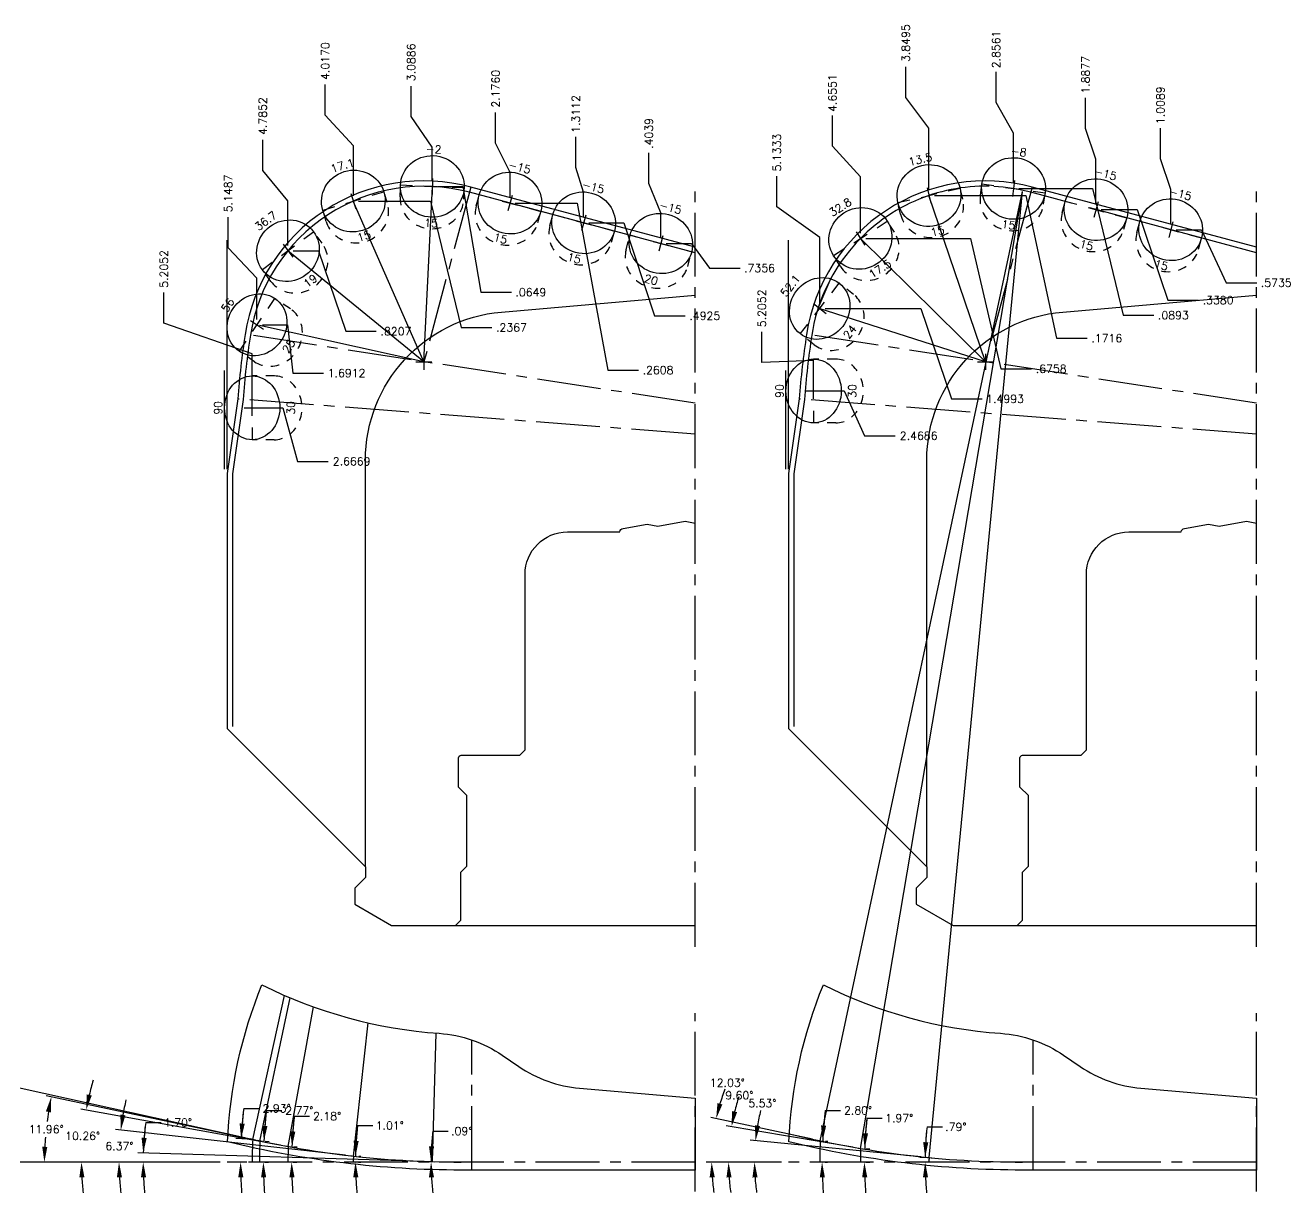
# Model space of a CAD drawing. Extents: x 0 to 80.8, y 22 to 44.
# Drawn here: x 45.19 to 60.06, y 29.25 to 42.97 of the extents above; entities that cross this region are included whole.
import ezdxf
from ezdxf.enums import TextEntityAlignment as Align

# ---------------------------------------------------------------- set-up
doc = ezdxf.new("R2010")
doc.units = 0
doc.header["$MEASUREMENT"] = 0
doc.linetypes.add('CENTER2', pattern=[1.125, 0.75, -0.125, 0.125, -0.125])
doc.linetypes.add('HIDDEN2', pattern=[0.1875, 0.125, -0.0625])
doc.layers.get('0').update_dxf_attribs({"linetype": 'CONTINUOUS'})
for name, color, linetype in [('Blade1', 40, 'CONTINUOUS'), ('CDG-38049R1', 7, 'CONTINUOUS'), ('CLine', 5, 'CENTER2')]:
    doc.layers.add(name, color=color, linetype=linetype)
doc.layers.add('Blade2', color=7, linetype='CONTINUOUS', true_color=0xcccc00)
doc.styles.add('RomanS', font='romans')
doc.dimstyles.new('Copy of Standard', dxfattribs={"dimtxt": 0.094, "dimasz": 0.18, "dimexe": 0.0625, "dimexo": 0.0625, "dimgap": 0.045, "dimtad": 0, "dimtih": 1, "dimtoh": 1, "dimdec": 4, "dimzin": 4, "dimdsep": 46, "dimtxsty": 'RomanS', "dimcen": 0.09, "dimazin": 1, "dimtfac": 1, "dimtdec": 4, "dimtofl": 0, "dimtmove": 0, "dimatfit": 1, "dimfxl": 1, "dimtolj": 1, "dimtzin": 0, "dimarcsym": 0})

# ---------------------------------------------------------------- blocks, each defined once
blk = doc.blocks.new('CMark')
at = {"layer": 'CLine'}
for p, q in [((-0.094, 0), (0.094, 0)), ((0, 0.094), (0, -0.094))]:
    blk.add_line(p, q, dxfattribs=at)
blk = doc.blocks.new('*D129')
at = {"color": 0, "lineweight": -2, "transparency": 16777216}
for p, q in [((52.517, 41.111), (52.517, 41.471)), ((52.657, 40.766), (52.517, 41.111)), ((52.657, 40.469), (52.657, 40.766))]:
    blk.add_line(p, q, dxfattribs=at)
at = {"color": 0, "transparency": 16777216, "insert": (52.517, 41.7), "char_height": 0.094, "attachment_point": 5, "rotation": 90, "style": 'RomanS'}
blk.add_mtext('\\A1;.4039', dxfattribs=at)
blk = doc.blocks.new('*D130')
at = {"color": 0, "lineweight": -2, "transparency": 16777216}
for p, q in [((51.658, 41.298), (51.658, 41.658)), ((51.75, 41.009), (51.658, 41.298)), ((51.75, 40.712), (51.75, 41.009))]:
    blk.add_line(p, q, dxfattribs=at)
at = {"color": 0, "transparency": 16777216, "insert": (51.658, 41.929), "char_height": 0.094, "attachment_point": 5, "rotation": 90, "style": 'RomanS'}
blk.add_mtext('\\A1;1.3112', dxfattribs=at)
blk = doc.blocks.new('*D131')
at = {"color": 0, "lineweight": -2, "transparency": 16777216}
for p, q in [((52.719, 40.406), (53.017, 40.406)), ((53.017, 40.406), (53.227, 40.117)), ((53.227, 40.117), (53.587, 40.117))]:
    blk.add_line(p, q, dxfattribs=at)
at = {"color": 0, "transparency": 16777216, "insert": (53.817, 40.117), "char_height": 0.094, "attachment_point": 5, "style": 'RomanS'}
blk.add_mtext('\\A1;.7356', dxfattribs=at)
blk = doc.blocks.new('*D132')
at = {"color": 0, "lineweight": -2, "transparency": 16777216}
for p, q in [((51.812, 40.649), (52.222, 40.649)), ((52.222, 40.649), (52.582, 39.556)), ((52.582, 39.556), (52.942, 39.556))]:
    blk.add_line(p, q, dxfattribs=at)
at = {"color": 0, "transparency": 16777216, "insert": (53.173, 39.556), "char_height": 0.094, "attachment_point": 5, "style": 'RomanS'}
blk.add_mtext('\\A1;.4925', dxfattribs=at)
blk = doc.blocks.new('*D133')
at = {"color": 0, "lineweight": -2, "transparency": 16777216}
for p, q in [((50.716, 41.587), (50.716, 41.947)), ((50.885, 41.241), (50.716, 41.587)), ((50.885, 40.943), (50.885, 41.241))]:
    blk.add_line(p, q, dxfattribs=at)
at = {"color": 0, "transparency": 16777216, "insert": (50.716, 42.225), "char_height": 0.094, "attachment_point": 5, "rotation": 90, "style": 'RomanS'}
blk.add_mtext('\\A1;2.1760', dxfattribs=at)
blk = doc.blocks.new('*D134')
at = {"color": 0, "lineweight": -2, "transparency": 16777216}
for p, q in [((50.947, 40.881), (51.674, 40.881)), ((51.674, 40.881), (52.034, 38.918)), ((52.034, 38.918), (52.394, 38.918))]:
    blk.add_line(p, q, dxfattribs=at)
at = {"color": 0, "transparency": 16777216, "insert": (52.624, 38.918), "char_height": 0.094, "attachment_point": 5, "style": 'RomanS'}
blk.add_mtext('\\A1;.2608', dxfattribs=at)
blk = doc.blocks.new('1913@15')
for p, q in [((-0.233, 0), (-0.375, 0)), ((0.233, 0), (0.375, 0))]:
    blk.add_line(p, q)
at = {"color": 8, "linetype": 'HIDDEN2', "ltscale": 0.5}
for p, q in [((-0.375, -0.135), (-0.375, 0)), ((0.375, -0.135), (0.375, 0))]:
    blk.add_line(p, q, dxfattribs=at)
blk.add_ellipse((0, 0), major_axis=(-0.375, 0), ratio=0.965926)
blk.add_ellipse((0, -0.135), major_axis=(-0.375, 0), ratio=0.965926, start_param=0, end_param=3.141593, dxfattribs=at)
blk.add_blockref('CMark', (0, 0))
at = {"style": 'RomanS'}
blk.add_text('15', height=0.094, dxfattribs=at).set_placement((0, -0.43), align=Align.MIDDLE_CENTER)
blk.add_attdef('ANG', text='', height=0.094, dxfattribs=at).set_placement((0, 0.362), align=Align.BOTTOM_CENTER)
blk = doc.blocks.new('1913@20')
for p, q in [((-0.233, 0), (-0.375, 0)), ((0.233, 0), (0.375, 0))]:
    blk.add_line(p, q)
at = {"color": 8, "linetype": 'HIDDEN2', "ltscale": 0.5}
for p, q in [((-0.375, -0.178), (-0.375, 0)), ((0.375, -0.178), (0.375, 0))]:
    blk.add_line(p, q, dxfattribs=at)
blk.add_ellipse((0, 0), major_axis=(-0.375, 0), ratio=0.93968)
blk.add_ellipse((0, -0.178), major_axis=(-0.375, 0), ratio=0.93968, start_param=0, end_param=3.141593, dxfattribs=at)
blk.add_blockref('CMark', (0, 0))
at = {"style": 'RomanS'}
blk.add_text('20', height=0.094, dxfattribs=at).set_placement((0, -0.441), align=Align.MIDDLE_CENTER)
blk.add_attdef('ANG', text='', height=0.094, dxfattribs=at).set_placement((0, 0.362), align=Align.BOTTOM_CENTER)
blk = doc.blocks.new('*D145')
at = {"color": 0, "lineweight": -2, "transparency": 16777216}
for p, q in [((49.723, 41.897), (49.723, 42.257)), ((49.972, 41.537), (49.723, 41.897)), ((49.972, 41.139), (49.972, 41.537))]:
    blk.add_line(p, q, dxfattribs=at)
at = {"color": 0, "transparency": 16777216, "insert": (49.723, 42.535), "char_height": 0.094, "attachment_point": 5, "rotation": 90, "style": 'RomanS'}
blk.add_mtext('\\A1;3.0886', dxfattribs=at)
blk = doc.blocks.new('*D146')
at = {"color": 0, "lineweight": -2, "transparency": 16777216}
for p, q in [((50.035, 41.077), (50.332, 41.077)), ((50.332, 41.077), (50.542, 39.833)), ((50.542, 39.833), (50.902, 39.833))]:
    blk.add_line(p, q, dxfattribs=at)
at = {"color": 0, "transparency": 16777216, "insert": (51.13, 39.833), "char_height": 0.094, "attachment_point": 5, "style": 'RomanS'}
blk.add_mtext('\\A1;.0649', dxfattribs=at)
blk = doc.blocks.new('*D147')
at = {"color": 0, "lineweight": -2, "transparency": 16777216}
for p, q in [((46.605, 30.075), (46.785, 30.075)), ((47.478, 29.61), (46.512, 29.61)), ((49.878, 29.618), (46.514, 29.718))]:
    blk.add_line(p, q, dxfattribs=at)
for start, end in [(172.5135, 178.2988), (172.5153, 175.407), (182.8917, 185.7834)]:
    blk.add_arc((50.141, 29.61), 3.567, start, end, dxfattribs=at)
at = {"color": 0, "transparency": 16777216}
for points in [[(46.616, 29.894), (46.556, 29.898), (46.576, 29.716)], [(46.549, 29.43), (46.609, 29.431), (46.575, 29.61)]]:
    blk.add_solid(points, dxfattribs=at)
at = {"color": 0, "transparency": 16777216, "insert": (46.984, 30.075), "char_height": 0.094, "attachment_point": 5, "style": 'RomanS'}
blk.add_mtext('\\A1;1.70°', dxfattribs=at)
blk = doc.blocks.new('*D148')
at = {"color": 0, "lineweight": -2, "transparency": 16777216}
for p, q in [((49.979, 29.975), (50.159, 29.975)), ((49.91, 29.615), (49.895, 29.615)), ((49.91, 29.61), (49.895, 29.61))]:
    blk.add_line(p, q, dxfattribs=at)
for start, end in [(173.2573, 179.9067), (173.2601, 176.5834), (183.3233, 186.6466)]:
    blk.add_arc((53.061, 29.61), 3.104, start, end, dxfattribs=at)
at = {"color": 0, "transparency": 16777216}
for points in [[(49.993, 29.794), (49.933, 29.796), (49.957, 29.615)], [(49.932, 29.429), (49.992, 29.431), (49.957, 29.61)]]:
    blk.add_solid(points, dxfattribs=at)
at = {"color": 0, "transparency": 16777216, "insert": (50.318, 29.975), "char_height": 0.094, "attachment_point": 5, "style": 'RomanS'}
blk.add_mtext('\\A1;.09°', dxfattribs=at)
blk = doc.blocks.new('*D149')
at = {"color": 0, "lineweight": -2, "transparency": 16777216}
for p, q in [((48.951, 29.691), (46.25, 29.993)), ((47.478, 29.61), (46.229, 29.61))]:
    blk.add_line(p, q, dxfattribs=at)
for start, end in [(167.5302, 170.5778), (183.0476, 186.0952)]:
    blk.add_arc((49.676, 29.61), 3.384, start, end, dxfattribs=at)
at = {"color": 0, "transparency": 16777216}
for points in [[(46.367, 30.16), (46.307, 30.168), (46.312, 29.986)], [(46.266, 29.43), (46.326, 29.431), (46.291, 29.61)]]:
    blk.add_solid(points, dxfattribs=at)
at = {"color": 0, "transparency": 16777216, "insert": (46.296, 29.798), "char_height": 0.094, "attachment_point": 5, "style": 'RomanS'}
blk.add_mtext('\\A1;6.37°', dxfattribs=at)
blk = doc.blocks.new('*D150')
at = {"color": 0, "lineweight": -2, "transparency": 16777216}
for p, q in [((49.092, 30.04), (49.272, 30.04)), ((49.106, 29.61), (49.132, 29.61)), ((49.107, 29.68), (49.132, 29.679))]:
    blk.add_line(p, q, dxfattribs=at)
for start, end in [(173.8249, 178.9941), (173.8262, 176.4101), (182.5839, 185.1678)]:
    blk.add_arc((53.061, 29.61), 3.992, start, end, dxfattribs=at)
at = {"color": 0, "transparency": 16777216}
for points in [[(49.107, 29.859), (49.047, 29.861), (49.07, 29.68)], [(49.043, 29.43), (49.103, 29.431), (49.069, 29.61)]]:
    blk.add_solid(points, dxfattribs=at)
at = {"color": 0, "transparency": 16777216, "insert": (49.472, 30.04), "char_height": 0.094, "attachment_point": 5, "style": 'RomanS'}
blk.add_mtext('\\A1;1.01°', dxfattribs=at)
blk = doc.blocks.new('*D151')
at = {"color": 0, "lineweight": -2, "transparency": 16777216}
for p, q in [((48.714, 41.913), (48.714, 42.273)), ((49.044, 41.553), (48.714, 41.913)), ((49.044, 40.968), (49.044, 41.553))]:
    blk.add_line(p, q, dxfattribs=at)
at = {"color": 0, "transparency": 16777216, "insert": (48.714, 42.55), "char_height": 0.094, "attachment_point": 5, "rotation": 90, "style": 'RomanS'}
blk.add_mtext('\\A1;4.0170', dxfattribs=at)
blk = doc.blocks.new('*D152')
at = {"color": 0, "lineweight": -2, "transparency": 16777216}
for p, q in [((49.106, 40.905), (49.951, 40.905)), ((49.951, 40.905), (50.311, 39.419)), ((50.311, 39.419), (50.671, 39.419))]:
    blk.add_line(p, q, dxfattribs=at)
at = {"color": 0, "transparency": 16777216, "insert": (50.902, 39.419), "char_height": 0.094, "attachment_point": 5, "style": 'RomanS'}
blk.add_mtext('\\A1;.2367', dxfattribs=at)
blk = doc.blocks.new('*D155')
at = {"color": 0, "lineweight": -2, "transparency": 16777216}
for p, q in [((47.979, 41.266), (47.979, 41.626)), ((48.276, 40.906), (47.979, 41.266)), ((48.276, 40.384), (48.276, 40.906))]:
    blk.add_line(p, q, dxfattribs=at)
at = {"color": 0, "transparency": 16777216, "insert": (47.979, 41.904), "char_height": 0.094, "attachment_point": 5, "rotation": 90, "style": 'RomanS'}
blk.add_mtext('\\A1;4.7852', dxfattribs=at)
blk = doc.blocks.new('*D156')
at = {"color": 0, "lineweight": -2, "transparency": 16777216}
for p, q in [((48.338, 40.321), (48.636, 40.321)), ((48.636, 40.321), (48.954, 39.374)), ((48.954, 39.374), (49.314, 39.374))]:
    blk.add_line(p, q, dxfattribs=at)
at = {"color": 0, "transparency": 16777216, "insert": (49.545, 39.374), "char_height": 0.094, "attachment_point": 5, "style": 'RomanS'}
blk.add_mtext('\\A1;.8207', dxfattribs=at)
blk = doc.blocks.new('*D157')
at = {"color": 0, "lineweight": -2, "transparency": 16777216}
for p, q in [((48.187, 29.809), (45.844, 30.234)), ((47.478, 29.61), (45.788, 29.61))]:
    blk.add_line(p, q, dxfattribs=at)
for start, end in [(163.737, 166.7383), (183.0013, 186.0026)]:
    blk.add_arc((49.287, 29.61), 3.437, start, end, dxfattribs=at)
at = {"color": 0, "transparency": 16777216}
for points in [[(45.971, 30.393), (45.912, 30.405), (45.905, 30.222)], [(45.825, 29.43), (45.885, 29.431), (45.85, 29.61)]]:
    blk.add_solid(points, dxfattribs=at)
at = {"color": 0, "transparency": 16777216, "insert": (45.864, 29.918), "char_height": 0.094, "attachment_point": 5, "style": 'RomanS'}
blk.add_mtext('\\A1;10.26°', dxfattribs=at)
blk = doc.blocks.new('*D158')
at = {"color": 0, "lineweight": -2, "transparency": 16777216}
for p, q in [((48.35, 30.15), (48.53, 30.15)), ((48.342, 29.79), (48.385, 29.789)), ((48.338, 29.61), (48.382, 29.61))]:
    blk.add_line(p, q, dxfattribs=at)
for start, end in [(173.4642, 177.8154), (173.465, 175.6402), (182.1752, 184.3504)]:
    blk.add_arc((53.061, 29.61), 4.742, start, end, dxfattribs=at)
at = {"color": 0, "transparency": 16777216}
for points in [[(48.363, 29.969), (48.303, 29.972), (48.323, 29.791)], [(48.293, 29.43), (48.353, 29.431), (48.319, 29.61)]]:
    blk.add_solid(points, dxfattribs=at)
at = {"color": 0, "transparency": 16777216, "insert": (48.736, 30.15), "char_height": 0.094, "attachment_point": 5, "style": 'RomanS'}
blk.add_mtext('\\A1;2.18°', dxfattribs=at)
blk = doc.blocks.new('*D159')
at = {"color": 0, "lineweight": -2, "transparency": 16777216}
for p, q in [((47.855, 29.877), (45.434, 30.39)), ((47.478, 29.61), (45.352, 29.61))]:
    blk.add_line(p, q, dxfattribs=at)
for start, end in [(170.823, 172.5841), (175.4484, 177.2132)]:
    blk.add_arc((49.116, 29.61), 3.701, start, end, dxfattribs=at)
at = {"color": 0, "transparency": 16777216}
for points in [[(45.432, 30.206), (45.491, 30.195), (45.495, 30.377)], [(45.449, 29.789), (45.389, 29.791), (45.414, 29.61)]]:
    blk.add_solid(points, dxfattribs=at)
at = {"color": 0, "transparency": 16777216, "insert": (45.435, 29.996), "char_height": 0.094, "attachment_point": 5, "style": 'RomanS'}
blk.add_mtext('\\A1;11.96°', dxfattribs=at)
blk = doc.blocks.new('*D160')
at = {"color": 0, "lineweight": -2, "transparency": 16777216}
for p, q in [((48.023, 30.215), (48.203, 30.215)), ((48.009, 29.855), (48.055, 29.853)), ((48.003, 29.61), (48.049, 29.61))]:
    blk.add_line(p, q, dxfattribs=at)
for start, end in [(173.1605, 177.2266), (173.1611, 175.1939), (182.0327, 184.0655)]:
    blk.add_arc((53.061, 29.61), 5.074, start, end, dxfattribs=at)
at = {"color": 0, "transparency": 16777216}
for points in [[(48.035, 30.033), (47.975, 30.037), (47.993, 29.856)], [(47.96, 29.43), (48.02, 29.431), (47.987, 29.61)]]:
    blk.add_solid(points, dxfattribs=at)
at = {"color": 0, "transparency": 16777216, "insert": (48.409, 30.215), "char_height": 0.094, "attachment_point": 5, "style": 'RomanS'}
blk.add_mtext('\\A1;2.77°', dxfattribs=at)
blk = doc.blocks.new('*D161')
at = {"color": 0, "lineweight": -2, "transparency": 16777216}
for p, q in [((47.573, 40.357), (47.573, 40.717)), ((47.912, 39.997), (47.573, 40.357)), ((47.912, 39.513), (47.912, 39.997))]:
    blk.add_line(p, q, dxfattribs=at)
at = {"color": 0, "transparency": 16777216, "insert": (47.573, 40.995), "char_height": 0.094, "attachment_point": 5, "rotation": 90, "style": 'RomanS'}
blk.add_mtext('\\A1;5.1487', dxfattribs=at)
blk = doc.blocks.new('*D162')
at = {"color": 0, "lineweight": -2, "transparency": 16777216}
for p, q in [((47.975, 39.451), (48.272, 39.451)), ((48.272, 39.451), (48.334, 38.883)), ((48.334, 38.883), (48.694, 38.883))]:
    blk.add_line(p, q, dxfattribs=at)
at = {"color": 0, "transparency": 16777216, "insert": (48.965, 38.883), "char_height": 0.094, "attachment_point": 5, "style": 'RomanS'}
blk.add_mtext('\\A1;1.6912', dxfattribs=at)
blk = doc.blocks.new('1913@30')
at = {"color": 8, "linetype": 'HIDDEN2', "ltscale": 0.5}
for p, q in [((-0.375, -0.26), (-0.375, 0)), ((0.375, -0.26), (0.375, 0))]:
    blk.add_line(p, q, dxfattribs=at)
for p, q in [((-0.233, 0), (-0.375, 0)), ((0.233, 0), (0.375, 0))]:
    blk.add_line(p, q)
blk.add_ellipse((0, 0), major_axis=(-0.375, 0), ratio=0.866025)
blk.add_ellipse((0, -0.26), major_axis=(-0.375, 0), ratio=0.866025, start_param=0, end_param=3.141593, dxfattribs=at)
blk.add_blockref('CMark', (0, 0))
at = {"style": 'RomanS'}
blk.add_text('30', height=0.094, dxfattribs=at).set_placement((0, -0.455), align=Align.MIDDLE_CENTER)
blk.add_attdef('ANG', text='', height=0.094, dxfattribs=at).set_placement((0, 0.325), align=Align.BOTTOM_CENTER)
blk = doc.blocks.new('*D164')
at = {"color": 0, "lineweight": -2, "transparency": 16777216}
for p, q in [((46.819, 39.47), (46.819, 39.83)), ((47.856, 39.11), (46.819, 39.47)), ((47.856, 38.537), (47.856, 39.11))]:
    blk.add_line(p, q, dxfattribs=at)
at = {"color": 0, "transparency": 16777216, "insert": (46.819, 40.107), "char_height": 0.094, "attachment_point": 5, "rotation": 90, "style": 'RomanS'}
blk.add_mtext('\\A1;5.2052', dxfattribs=at)
blk = doc.blocks.new('*D165')
at = {"color": 0, "lineweight": -2, "transparency": 16777216}
for p, q in [((47.918, 38.475), (48.216, 38.475)), ((48.216, 38.475), (48.388, 37.846)), ((48.388, 37.846), (48.748, 37.846))]:
    blk.add_line(p, q, dxfattribs=at)
at = {"color": 0, "transparency": 16777216, "insert": (49.024, 37.846), "char_height": 0.094, "attachment_point": 5, "style": 'RomanS'}
blk.add_mtext('\\A1;2.6669', dxfattribs=at)
blk = doc.blocks.new('*D166')
at = {"color": 0, "lineweight": -2, "transparency": 16777216}
for p, q in [((47.771, 29.896), (44.873, 30.533)), ((47.478, 29.61), (44.772, 29.61))]:
    blk.add_line(p, q, dxfattribs=at)
for start, end in [(170.0386, 172.5493), (175.0522, 177.5659)]:
    blk.add_arc((49.072, 29.61), 4.237, start, end, dxfattribs=at)
at = {"color": 0, "transparency": 16777216}
for points in [[(44.869, 30.349), (44.928, 30.337), (44.934, 30.52)], [(44.869, 29.79), (44.809, 29.791), (44.835, 29.61)]]:
    blk.add_solid(points, dxfattribs=at)
at = {"color": 0, "transparency": 16777216, "insert": (44.86, 30.068), "char_height": 0.094, "attachment_point": 5, "style": 'RomanS'}
blk.add_mtext('\\A1;12.40°', dxfattribs=at)
blk = doc.blocks.new('*D167')
at = {"color": 0, "lineweight": -2, "transparency": 16777216}
for p, q in [((47.756, 30.242), (47.936, 30.242)), ((47.8, 29.879), (47.663, 29.886)), ((47.793, 29.61), (47.656, 29.61))]:
    blk.add_line(p, q, dxfattribs=at)
for start, end in [(173.21, 177.072), (173.2106, 175.1413), (181.9307, 183.8614)]:
    blk.add_arc((53.061, 29.61), 5.342, start, end, dxfattribs=at)
at = {"color": 0, "transparency": 16777216}
for points in [[(47.768, 30.061), (47.708, 30.065), (47.726, 29.883)], [(47.692, 29.43), (47.752, 29.431), (47.719, 29.61)]]:
    blk.add_solid(points, dxfattribs=at)
at = {"color": 0, "transparency": 16777216, "insert": (48.143, 30.242), "char_height": 0.094, "attachment_point": 5, "style": 'RomanS'}
blk.add_mtext('\\A1;2.93°', dxfattribs=at)
blk = doc.blocks.new('1913@24')
for p, q in [((-0.233, 0), (-0.375, 0)), ((0.233, 0), (0.375, 0))]:
    blk.add_line(p, q)
at = {"color": 8, "linetype": 'HIDDEN2', "ltscale": 0.5}
for p, q in [((-0.375, -0.211), (-0.375, 0)), ((0.375, -0.211), (0.375, 0))]:
    blk.add_line(p, q, dxfattribs=at)
blk.add_ellipse((0, 0), major_axis=(-0.375, 0), ratio=0.913547)
blk.add_ellipse((0, -0.211), major_axis=(-0.375, 0), ratio=0.913547, start_param=0, end_param=3.141593, dxfattribs=at)
blk.add_blockref('CMark', (0, 0))
at = {"style": 'RomanS'}
blk.add_text('24', height=0.094, dxfattribs=at).set_placement((0, -0.448), align=Align.MIDDLE_CENTER)
blk.add_attdef('ANG', text='', height=0.094, dxfattribs=at).set_placement((0, 0.362), align=Align.BOTTOM_CENTER)
blk = doc.blocks.new('*D207')
at = {"color": 0, "lineweight": -2, "transparency": 16777216}
for p, q in [((58.526, 41.402), (58.526, 41.762)), ((58.648, 41.042), (58.526, 41.402)), ((58.648, 40.631), (58.648, 41.042))]:
    blk.add_line(p, q, dxfattribs=at)
at = {"color": 0, "transparency": 16777216, "insert": (58.526, 42.031), "char_height": 0.094, "attachment_point": 5, "rotation": 90, "style": 'RomanS'}
blk.add_mtext('\\A1;1.0089', dxfattribs=at)
blk = doc.blocks.new('*D208')
at = {"color": 0, "lineweight": -2, "transparency": 16777216}
for p, q in [((57.647, 41.758), (57.647, 42.118)), ((57.769, 41.398), (57.647, 41.758)), ((57.769, 40.866), (57.769, 41.398))]:
    blk.add_line(p, q, dxfattribs=at)
at = {"color": 0, "transparency": 16777216, "insert": (57.647, 42.389), "char_height": 0.094, "attachment_point": 5, "rotation": 90, "style": 'RomanS'}
blk.add_mtext('\\A1;1.8877', dxfattribs=at)
blk = doc.blocks.new('*D209')
at = {"color": 0, "lineweight": -2, "transparency": 16777216}
for p, q in [((56.595, 42.063), (56.595, 42.423)), ((56.8, 41.703), (56.595, 42.063)), ((56.8, 41.115), (56.8, 41.703))]:
    blk.add_line(p, q, dxfattribs=at)
at = {"color": 0, "transparency": 16777216, "insert": (56.595, 42.687), "char_height": 0.094, "attachment_point": 5, "rotation": 90, "style": 'RomanS'}
blk.add_mtext('\\A1;2.8561', dxfattribs=at)
blk = doc.blocks.new('*D210')
at = {"color": 0, "lineweight": -2, "transparency": 16777216}
for p, q in [((55.534, 42.123), (55.534, 42.483)), ((55.807, 41.763), (55.534, 42.123)), ((55.807, 41.033), (55.807, 41.763))]:
    blk.add_line(p, q, dxfattribs=at)
at = {"color": 0, "transparency": 16777216, "insert": (55.534, 42.761), "char_height": 0.094, "attachment_point": 5, "rotation": 90, "style": 'RomanS'}
blk.add_mtext('\\A1;3.8495', dxfattribs=at)
blk = doc.blocks.new('*D211')
at = {"color": 0, "lineweight": -2, "transparency": 16777216}
for p, q in [((54.673, 41.55), (54.673, 41.91)), ((55.002, 41.19), (54.673, 41.55)), ((55.002, 40.528), (55.002, 41.19))]:
    blk.add_line(p, q, dxfattribs=at)
at = {"color": 0, "transparency": 16777216, "insert": (54.673, 42.174), "char_height": 0.094, "attachment_point": 5, "rotation": 90, "style": 'RomanS'}
blk.add_mtext('\\A1;4.6551', dxfattribs=at)
blk = doc.blocks.new('*D212')
at = {"color": 0, "lineweight": -2, "transparency": 16777216}
for p, q in [((54.02, 40.837), (54.02, 41.197)), ((54.523, 40.477), (54.02, 40.837)), ((54.523, 39.705), (54.523, 40.477))]:
    blk.add_line(p, q, dxfattribs=at)
at = {"color": 0, "transparency": 16777216, "insert": (54.02, 41.475), "char_height": 0.094, "attachment_point": 5, "rotation": 90, "style": 'RomanS'}
blk.add_mtext('\\A1;5.1333', dxfattribs=at)
blk = doc.blocks.new('*D213')
at = {"color": 0, "lineweight": -2, "transparency": 16777216}
for p, q in [((58.71, 40.568), (59.008, 40.568)), ((59.008, 40.568), (59.297, 39.945)), ((59.297, 39.945), (59.657, 39.945))]:
    blk.add_line(p, q, dxfattribs=at)
at = {"color": 0, "transparency": 16777216, "insert": (59.887, 39.945), "char_height": 0.094, "attachment_point": 5, "style": 'RomanS'}
blk.add_mtext('\\A1;.5735', dxfattribs=at)
blk = doc.blocks.new('*D214')
at = {"color": 0, "lineweight": -2, "transparency": 16777216}
for p, q in [((57.831, 40.804), (58.253, 40.804)), ((58.253, 40.804), (58.613, 39.74)), ((58.613, 39.74), (58.973, 39.74))]:
    blk.add_line(p, q, dxfattribs=at)
at = {"color": 0, "transparency": 16777216, "insert": (59.204, 39.74), "char_height": 0.094, "attachment_point": 5, "style": 'RomanS'}
blk.add_mtext('\\A1;.3380', dxfattribs=at)
blk = doc.blocks.new('*D215')
at = {"color": 0, "lineweight": -2, "transparency": 16777216}
for p, q in [((56.863, 41.052), (57.728, 41.052)), ((57.728, 41.052), (58.088, 39.563)), ((58.088, 39.563), (58.448, 39.563))]:
    blk.add_line(p, q, dxfattribs=at)
at = {"color": 0, "transparency": 16777216, "insert": (58.678, 39.563), "char_height": 0.094, "attachment_point": 5, "style": 'RomanS'}
blk.add_mtext('\\A1;.0893', dxfattribs=at)
blk = doc.blocks.new('*D216')
at = {"color": 0, "lineweight": -2, "transparency": 16777216}
for p, q in [((55.87, 40.97), (56.945, 40.97)), ((56.945, 40.97), (57.305, 39.293)), ((57.305, 39.293), (57.665, 39.293))]:
    blk.add_line(p, q, dxfattribs=at)
at = {"color": 0, "transparency": 16777216, "insert": (57.896, 39.293), "char_height": 0.094, "attachment_point": 5, "style": 'RomanS'}
blk.add_mtext('\\A1;.1716', dxfattribs=at)
blk = doc.blocks.new('*D217')
at = {"color": 0, "lineweight": -2, "transparency": 16777216}
for p, q in [((55.064, 40.466), (56.293, 40.466)), ((56.293, 40.466), (56.653, 38.934)), ((56.653, 38.934), (57.013, 38.934))]:
    blk.add_line(p, q, dxfattribs=at)
at = {"color": 0, "transparency": 16777216, "insert": (57.243, 38.934), "char_height": 0.094, "attachment_point": 5, "style": 'RomanS'}
blk.add_mtext('\\A1;.6758', dxfattribs=at)
blk = doc.blocks.new('*D218')
at = {"color": 0, "lineweight": -2, "transparency": 16777216}
for p, q in [((54.586, 39.642), (55.71, 39.642)), ((55.71, 39.642), (56.07, 38.58)), ((56.07, 38.58), (56.43, 38.58))]:
    blk.add_line(p, q, dxfattribs=at)
at = {"color": 0, "transparency": 16777216, "insert": (56.701, 38.58), "char_height": 0.094, "attachment_point": 5, "style": 'RomanS'}
blk.add_mtext('\\A1;1.4993', dxfattribs=at)
blk = doc.blocks.new('*D219')
at = {"color": 0, "lineweight": -2, "transparency": 16777216}
for p, q in [((55.784, 30.023), (55.964, 30.023)), ((55.745, 29.61), (55.699, 29.61)), ((55.745, 29.664), (55.7, 29.665))]:
    blk.add_line(p, q, dxfattribs=at)
for start, end in [(173.9123, 179.2099), (173.9137, 176.5618), (182.6481, 185.2962)]:
    blk.add_arc((59.657, 29.61), 3.895, start, end, dxfattribs=at)
at = {"color": 0, "transparency": 16777216}
for points in [[(55.799, 29.843), (55.739, 29.845), (55.762, 29.664)], [(55.736, 29.43), (55.796, 29.431), (55.762, 29.61)]]:
    blk.add_solid(points, dxfattribs=at)
at = {"color": 0, "transparency": 16777216, "insert": (56.123, 30.023), "char_height": 0.094, "attachment_point": 5, "style": 'RomanS'}
blk.add_mtext('\\A1;.79°', dxfattribs=at)
blk = doc.blocks.new('*D220')
at = {"color": 0, "lineweight": -2, "transparency": 16777216}
for p, q in [((55.077, 30.127), (55.257, 30.127)), ((55.067, 29.768), (55.114, 29.766)), ((55.064, 29.61), (55.111, 29.61))]:
    blk.add_line(p, q, dxfattribs=at)
for start, end in [(173.5562, 178.0334), (173.5571, 175.7952), (182.2381, 184.4763)]:
    blk.add_arc((59.657, 29.61), 4.608, start, end, dxfattribs=at)
at = {"color": 0, "transparency": 16777216}
for points in [[(55.091, 29.947), (55.031, 29.95), (55.051, 29.768)], [(55.022, 29.43), (55.082, 29.431), (55.048, 29.61)]]:
    blk.add_solid(points, dxfattribs=at)
at = {"color": 0, "transparency": 16777216, "insert": (55.457, 30.127), "char_height": 0.094, "attachment_point": 5, "style": 'RomanS'}
blk.add_mtext('\\A1;1.97°', dxfattribs=at)
blk = doc.blocks.new('*D221')
at = {"color": 0, "lineweight": -2, "transparency": 16777216}
for p, q in [((54.587, 30.218), (54.767, 30.218)), ((54.592, 29.858), (54.62, 29.856)), ((54.586, 29.61), (54.614, 29.61))]:
    blk.add_line(p, q, dxfattribs=at)
for start, end in [(173.1623, 177.2032), (173.1629, 175.1831), (182.0201, 184.0403)]:
    blk.add_arc((59.657, 29.61), 5.105, start, end, dxfattribs=at)
at = {"color": 0, "transparency": 16777216}
for points in [[(54.599, 30.037), (54.539, 30.041), (54.557, 29.859)], [(54.524, 29.43), (54.584, 29.431), (54.551, 29.61)]]:
    blk.add_solid(points, dxfattribs=at)
at = {"color": 0, "transparency": 16777216, "insert": (54.974, 30.218), "char_height": 0.094, "attachment_point": 5, "style": 'RomanS'}
blk.add_mtext('\\A1;2.80°', dxfattribs=at)
blk = doc.blocks.new('*D222')
at = {"color": 0, "lineweight": -2, "transparency": 16777216}
for p, q in [((55.714, 29.672), (53.706, 29.867)), ((54.074, 29.61), (53.694, 29.61))]:
    blk.add_line(p, q, dxfattribs=at)
for start, end in [(166.5327, 170.5014), (183.9687, 187.9374)]:
    blk.add_arc((56.356, 29.61), 2.599, start, end, dxfattribs=at)
at = {"color": 0, "transparency": 16777216}
for points in [[(53.822, 30.035), (53.762, 30.043), (53.769, 29.861)], [(53.733, 29.429), (53.793, 29.431), (53.757, 29.61)]]:
    blk.add_solid(points, dxfattribs=at)
at = {"color": 0, "transparency": 16777216, "insert": (53.85, 30.301), "char_height": 0.094, "attachment_point": 5, "style": 'RomanS'}
blk.add_mtext('\\A1;5.53°', dxfattribs=at)
blk = doc.blocks.new('*D223')
at = {"color": 0, "lineweight": -2, "transparency": 16777216}
for p, q in [((54.912, 29.786), (53.425, 30.037)), ((54.074, 29.61), (53.389, 29.61))]:
    blk.add_line(p, q, dxfattribs=at)
for start, end in [(162.1364, 166.2679), (184.1315, 188.2631)]:
    blk.add_arc((55.949, 29.61), 2.497, start, end, dxfattribs=at)
at = {"color": 0, "transparency": 16777216}
for points in [[(53.553, 30.197), (53.494, 30.209), (53.487, 30.027)], [(53.428, 29.429), (53.488, 29.431), (53.452, 29.61)]]:
    blk.add_solid(points, dxfattribs=at)
at = {"color": 0, "transparency": 16777216, "insert": (53.579, 30.395), "char_height": 0.094, "attachment_point": 5, "style": 'RomanS'}
blk.add_mtext('\\A1;9.60°', dxfattribs=at)
blk = doc.blocks.new('*D224')
at = {"color": 0, "lineweight": -2, "transparency": 16777216}
for p, q in [((54.438, 29.88), (53.246, 30.134)), ((54.074, 29.61), (53.191, 29.61))]:
    blk.add_line(p, q, dxfattribs=at)
for start, end in [(159.554, 163.7622), (184.2083, 188.4166)]:
    blk.add_arc((55.705, 29.61), 2.451, start, end, dxfattribs=at)
at = {"color": 0, "transparency": 16777216}
for points in [[(53.38, 30.288), (53.322, 30.303), (53.307, 30.121)], [(53.23, 29.429), (53.29, 29.431), (53.254, 29.61)]]:
    blk.add_solid(points, dxfattribs=at)
at = {"color": 0, "transparency": 16777216, "insert": (53.438, 30.543), "char_height": 0.094, "attachment_point": 5, "style": 'RomanS'}
blk.add_mtext('\\A1;12.03°', dxfattribs=at)
blk = doc.blocks.new('1913@19')
for p, q in [((-0.233, 0), (-0.375, 0)), ((0.233, 0), (0.375, 0))]:
    blk.add_line(p, q)
at = {"color": 8, "linetype": 'HIDDEN2', "ltscale": 0.5}
for p, q in [((-0.375, -0.169), (-0.375, 0)), ((0.375, -0.169), (0.375, 0))]:
    blk.add_line(p, q, dxfattribs=at)
blk.add_ellipse((0, 0), major_axis=(-0.375, 0), ratio=0.9456)
blk.add_ellipse((0, -0.169), major_axis=(-0.375, 0), ratio=0.9456, start_param=0, end_param=3.141593, dxfattribs=at)
blk.add_blockref('CMark', (0, 0))
at = {"style": 'RomanS'}
blk.add_text('19', height=0.094, dxfattribs=at).set_placement((0, -0.441), align=Align.MIDDLE_CENTER)
blk.add_attdef('ANG', text='', height=0.094, dxfattribs=at).set_placement((0, 0.362), align=Align.BOTTOM_CENTER)
blk = doc.blocks.new('1913@17.5')
for p, q in [((-0.233, 0), (-0.375, 0)), ((0.233, 0), (0.375, 0))]:
    blk.add_line(p, q)
at = {"color": 8, "linetype": 'HIDDEN2', "ltscale": 0.5}
for p, q in [((-0.375, -0.156), (-0.375, 0)), ((0.375, -0.156), (0.375, 0))]:
    blk.add_line(p, q, dxfattribs=at)
blk.add_ellipse((0, 0), major_axis=(-0.375, 0), ratio=0.953717)
blk.add_ellipse((0, -0.156), major_axis=(-0.375, 0), ratio=0.953717, start_param=6.283185, end_param=9.424778, dxfattribs=at)
blk.add_blockref('CMark', (0, 0))
at = {"style": 'RomanS'}
blk.add_text('17.5', height=0.094, dxfattribs=at).set_placement((0, -0.425), align=Align.MIDDLE_CENTER)
blk.add_attdef('ANG', text='', height=0.094, dxfattribs=at).set_placement((0, 0.362), align=Align.BOTTOM_CENTER)
blk = doc.blocks.new('*D313')
at = {"color": 0, "lineweight": -2, "transparency": 16777216}
for p, q in [((53.844, 39.007), (53.844, 39.367)), ((54.451, 39.033), (53.844, 39.007)), ((54.451, 38.736), (54.451, 39.033))]:
    blk.add_line(p, q, dxfattribs=at)
at = {"color": 0, "transparency": 16777216, "insert": (53.844, 39.644), "char_height": 0.094, "attachment_point": 5, "rotation": 90, "style": 'RomanS'}
blk.add_mtext('\\A1;5.2052', dxfattribs=at)
blk = doc.blocks.new('*D314')
at = {"color": 0, "lineweight": -2, "transparency": 16777216}
for p, q in [((54.514, 38.673), (54.811, 38.673)), ((54.811, 38.673), (55.048, 38.147)), ((55.048, 38.147), (55.408, 38.147))]:
    blk.add_line(p, q, dxfattribs=at)
at = {"color": 0, "transparency": 16777216, "insert": (55.686, 38.147), "char_height": 0.094, "attachment_point": 5, "style": 'RomanS'}
blk.add_mtext('\\A1;2.4686', dxfattribs=at)
blk = doc.blocks.new('1913@25')
for p, q in [((-0.233, 0), (-0.375, 0)), ((0.233, 0), (0.375, 0))]:
    blk.add_line(p, q)
at = {"color": 8, "linetype": 'HIDDEN2', "ltscale": 0.5}
for p, q in [((-0.375, -0.22), (-0.375, 0)), ((0.375, -0.22), (0.375, 0))]:
    blk.add_line(p, q, dxfattribs=at)
blk.add_ellipse((0, 0), major_axis=(-0.375, 0), ratio=0.90632)
blk.add_ellipse((0, -0.22), major_axis=(-0.375, 0), ratio=0.90632, start_param=0, end_param=3.141593, dxfattribs=at)
blk.add_blockref('CMark', (0, 0))
at = {"style": 'RomanS'}
blk.add_text('25', height=0.094, dxfattribs=at).set_placement((0, -0.45), align=Align.MIDDLE_CENTER)
blk.add_attdef('ANG', text='', height=0.094, dxfattribs=at).set_placement((0, 0.34), align=Align.BOTTOM_CENTER)

msp = doc.modelspace()

# ---------------------------------------------------------------- linework, layer by layer
for p, q in [((49.87333, 39.01677), (49.9722, 41.0769)), ((49.87333, 39.01677), (49.04379, 40.90509)), ((54.52937, 29.86075), (56.9066, 41.01652)), ((55.00429, 29.77002), (56.9066, 41.01652)), ((55.80745, 29.66335), (56.9066, 41.01652)), ((51.74964, 40.64927), (50.88488, 40.88098)), ((49.87333, 39.01677), (48.27565, 40.32111)), ((54.50561, 39.64809), (54.657, 40.00173)), ((49.87333, 39.01677), (47.9404, 39.44434)), ((47.86239, 29.87616), (48.23465, 31.56995)), ((47.9464, 29.85803), (48.30294, 31.54068)), ((48.27913, 29.79267), (48.57627, 31.43417)), ((49.04441, 29.68079), (49.21932, 31.24649)), ((49.9722, 29.6153), (50.01708, 31.12624)), ((47.89291, 29.86945), (47.83186, 29.88287)), ((47.97697, 29.85155), (47.91582, 29.8645)), ((48.30988, 29.78711), (48.24838, 29.79824)), ((54.49881, 29.86726), (54.55994, 29.85423)), ((54.97348, 29.77523), (55.0351, 29.76481)), ((49.01335, 29.68426), (49.07546, 29.67732)), ((49.94097, 29.61623), (50.00344, 29.61437)), ((55.77634, 29.66637), (55.83855, 29.66034))]:
    msp.add_line(p, q)
at = {"color": 1}
for p, q in [((47.56083, 37.75226), (47.56083, 40.44428)), ((54.1566, 37.75226), (54.1566, 40.44428)), ((47.53083, 37.75226), (47.53083, 38.91381)), ((54.1266, 37.75226), (54.1266, 38.91381))]:
    msp.add_line(p, q, dxfattribs=at)
at = {"flags": 128}
for points in [[(49.18583, 33.07927), (49.18583, 37.85754, -0.38887873), (50.78331, 39.60088), (53.06083, 39.80014)], [(55.7816, 33.07927), (55.7816, 37.85754, -0.38887873), (57.37908, 39.60088), (59.6566, 39.80014)]]:
    msp.add_lwpolyline(points, format="xyb", dxfattribs=at)
for points in [[(47.56601, 29.84889, -0.08648905), (47.97069, 31.69366, 0.0990745), (50.05252, 31.12364, -0.13300265), (50.79328, 30.86643), (50.9869, 30.73435, 0.12854852), (51.70146, 30.4792), (53.06083, 30.36027), (53.06083, 29.51652), (50.31083, 29.51652, -0.06032463)], [(54.16178, 29.84889, -0.08648905), (54.56647, 31.69366, 0.0990745), (56.64829, 31.12364, -0.13300265), (57.38905, 30.86643), (57.58267, 30.73435, 0.12854852), (58.29724, 30.4792), (59.6566, 30.36027), (59.6566, 29.51652), (56.9066, 29.51652, -0.06032463)]]:
    msp.add_lwpolyline(points, format="xyb", close=True, dxfattribs=at)
at = {"color": 1}
for centre in [(50.31083, 41.01652), (56.9066, 41.01652)]:
    msp.add_arc(centre, 11.40625, 256.191348, 270, dxfattribs=at)
for centre, radius, start in [((53.06083, 29.61027), 5.20524, 177.072005), ((53.06083, 29.61027), 5.12043, 177.226616), ((53.06083, 29.61027), 4.78518, 177.815445), ((59.6566, 29.61027), 5.13335, 177.203212), ((59.6566, 29.61027), 4.65506, 178.033351), ((53.06083, 29.61027), 4.01704, 178.994066), ((53.06083, 29.61027), 3.08863, 179.906734), ((59.6566, 29.61027), 3.84952, 179.209888)]:
    msp.add_arc(centre, radius, start, 180)
at = {"layer": 'Blade2'}
for q in [(55.80708, 40.97013), (55.00155, 40.46596), (54.50561, 39.64809)]:
    msp.add_line((56.46911, 39.01677), q, dxfattribs=at)
at = {"layer": 'CDG-38049R1', "flags": 128}
for points in [[(53.06083, 40.36264), (50.42332, 41.06936, 0.44681184), (47.77277, 39.3381, 0.01886589), (47.68583, 38.57927), (47.56083, 37.70427), (47.56083, 34.70427), (49.18583, 33.07927), (49.18583, 32.95427), (49.06083, 32.82927), (49.06083, 32.64177), (49.49384, 32.39177), (53.06083, 32.39177)], [(59.6566, 40.36264), (57.0191, 41.06936, 0.44681184), (54.36854, 39.3381, 0.01886589), (54.2816, 38.57927), (54.1566, 37.70427), (54.1566, 34.70427), (55.7816, 33.07927), (55.7816, 32.95427), (55.6566, 32.82927), (55.6566, 32.64177), (56.08962, 32.39177), (59.6566, 32.39177)], [(50.24583, 32.39177), (50.30833, 32.45427), (50.30833, 33.01677), (50.37848, 33.08692), (50.37848, 33.91787), (50.27958, 34.01677), (50.27958, 34.36052, -0.41421356), (50.31083, 34.39177), (50.99833, 34.39177), (51.06083, 34.45427), (51.06083, 36.51677, -0.41421356), (51.56083, 37.01677), (52.17532, 37.01677, -0.33147455), (52.21375, 37.05752), (52.49554, 37.10721), (52.62054, 37.08517), (52.94154, 37.14177), (53.06083, 37.12073)], [(56.8416, 32.39177), (56.9041, 32.45427), (56.9041, 33.01677), (56.97425, 33.08692), (56.97425, 33.91787), (56.87535, 34.01677), (56.87535, 34.36052, -0.41421356), (56.9066, 34.39177), (57.5941, 34.39177), (57.6566, 34.45427), (57.6566, 36.51677, -0.41421356), (58.1566, 37.01677), (58.77109, 37.01677, -0.33147455), (58.80952, 37.05752), (59.09132, 37.10721), (59.21632, 37.08517), (59.53732, 37.14177), (59.6566, 37.12073)]]:
    msp.add_lwpolyline(points, format="xyb", dxfattribs=at)
at = {"layer": 'CLine', "color": 1}
for p, q in [((50.42332, 41.06936), (49.87333, 39.01677)), ((57.0191, 41.06936), (56.46911, 39.01677)), ((53.06083, 38.52916), (47.77277, 39.3381)), ((59.6566, 38.52916), (54.36854, 39.3381)), ((53.06083, 38.16515), (47.68583, 38.57927)), ((59.6566, 38.16515), (54.2816, 38.57927)), ((53.06083, 29.61027), (47.54083, 29.61027)), ((59.6566, 29.61027), (54.1366, 29.61027))]:
    msp.add_line(p, q, dxfattribs=at)
at = {"layer": 'CLine'}
for p, q in [((53.06083, 32.14177), (53.06083, 41.14177)), ((59.6566, 32.14177), (59.6566, 41.14177)), ((53.06083, 29.26652), (53.06083, 31.36176)), ((59.6566, 29.26652), (59.6566, 31.36176)), ((50.43583, 29.51652), (50.43583, 31.04574)), ((57.0316, 29.51652), (57.0316, 31.04574))]:
    msp.add_line(p, q, dxfattribs=at)
at = {"layer": 'CLine', "color": 1, "linetype": 'Continuous', "flags": 128}
for points in [[(53.06083, 40.29794), (50.40715, 41.00899, 0.44681184), (47.83455, 39.32865, 0.01891674), (47.74799, 38.57246), (47.62333, 37.69982), (47.62333, 34.73015)], [(56.51419, 41.07877, 0.10937876), (55.63956, 40.90509, 0.10937876)], [(57.48065, 40.88098), (57.00292, 41.00899, 0.05351238), (56.56797, 41.0769)], [(55.63956, 40.90509, 0.11860443), (54.87142, 40.32111, 0.11860443)], [(54.87142, 40.32111, 0.13400954), (54.43032, 39.32865, 0.11727433)], [(54.43032, 39.32865, 0.01891674), (54.34377, 38.57246), (54.2191, 37.69982), (54.2191, 34.73015)]]:
    msp.add_lwpolyline(points, format="xyb", dxfattribs=at)
msp.add_lwpolyline([(59.6566, 40.29794), (57.69494, 40.82356)], dxfattribs=at)

# ---------------------------------------------------------------- block references
at = {"linetype": 'Continuous'}
for p in [(49.87333, 39.01677), (56.46911, 39.01677)]:
    msp.add_blockref('CMark', p, dxfattribs=at)
at = {"layer": 'Blade1'}
for name, p, rotation, values in [('1913@15', (49.9722, 41.0769), 358, {'ANG': '-2'}), ('1913@15', (49.04379, 40.90509), 17.1, {'ANG': '17.1'}), ('1913@15', (50.88488, 40.88098), 345, {'ANG': '-15'}), ('1913@15', (51.74964, 40.64927), 345, {'ANG': '-15'}), ('1913@19', (48.27565, 40.32111), 36.7, {'ANG': '36.7'}), ('1913@20', (52.65689, 40.40617), 345, {'ANG': '-15'}), ('1913@25', (47.91209, 39.4506), 56, {'ANG': '56'}), ('1913@30', (47.85559, 38.47483), 90, {'ANG': '90'})]:
    msp.add_blockref(name, p, dxfattribs=dict(at, rotation=rotation)).add_auto_attribs(values)
at = {"layer": 'Blade2'}
for name, p, rotation, values in [('1913@15', (56.80048, 41.05247), 351.9999999999999, {'ANG': '-8'}), ('1913@15', (55.80708, 40.97013), 13.5, {'ANG': '13.5'}), ('1913@15', (57.76891, 40.80374), 345, {'ANG': '-15'}), ('1913@15', (58.6477, 40.56827), 345, {'ANG': '-15'}), ('1913@17.5', (55.00155, 40.46596), 32.8, {'ANG': '32.8'}), ('1913@24', (54.52326, 39.64244), 52.10000000000001, {'ANG': '52.1'}), ('1913@30', (54.45136, 38.67313), 90, {'ANG': '90'})]:
    msp.add_blockref(name, p, dxfattribs=dict(at, rotation=rotation)).add_auto_attribs(values)

# ---------------------------------------------------------------- dimensions: what is measured, and where the dimension line sits
for feature_location, offset, dtype, origin, picture, middle in [((55.80708, 40.97013), (-0.27319, 1.51332), 1, (59.6566, 41.14177), '*D210', (55.53389, 42.76121)), ((56.80048, 41.05247), (-0.20544, 1.37013), 1, (59.6566, 41.14177), '*D209', (56.59504, 42.68694)), ((49.04379, 40.90509), (-0.33018, 1.36743), 1, (53.06083, 41.14177), '*D151', (48.7136, 42.55028)), ((49.9722, 41.0769), (-0.2489, 1.18013), 1, (53.06083, 41.14177), '*D145', (49.7233, 42.53479)), ((57.76891, 40.80374), (-0.12141, 1.31462), 1, (59.6566, 41.14177), '*D208', (57.6475, 42.38941)), ((50.884879, 40.88098), (-0.169332, 1.066351), 1, (53.060831, 41.141766), '*D133', (50.715547, 42.225093)), ((55.001547, 40.465965), (-0.328759, 1.44377), 1, (59.656604, 41.141766), '*D211', (54.672788, 42.174068)), ((58.6477, 40.56827), (-0.1217, 1.19369), 1, (59.6566, 41.14177), '*D207', (58.52599, 42.03077)), ((48.27565, 40.32111), (-0.29688, 1.30525), 1, (53.06083, 41.14177), '*D155', (47.97878, 41.90413)), ((51.74964, 40.64927), (-0.0914, 1.00843), 1, (53.06083, 41.14177), '*D130', (51.65824, 41.92875)), ((52.65689, 40.40617), (-0.13967, 1.06511), 1, (53.06083, 41.14177), '*D129', (52.51722, 41.69981)), ((54.52326, 39.64244), (-0.50282, 1.5545), 1, (59.6566, 41.14177), '*D212', (54.02044, 41.4747)), ((47.91209, 39.4506), (-0.33935, 1.26631), 1, (53.06083, 41.14177), '*D161', (47.57273, 40.99467)), ((47.85559, 38.47483), (-1.03655, 1.35482), 1, (53.06083, 41.14177), '*D164', (46.81904, 40.10741)), ((47.85559, 38.47483), (0.89259, -0.62882), 0, (53.06083, 41.14177), '*D165', (49.02371, 37.84602)), ((47.91209, 39.4506), (0.78151, -0.56739), 0, (53.06083, 41.14177), '*D162', (48.96464, 38.88321)), ((48.27565, 40.32111), (1.03849, -0.94714), 0, (53.06083, 41.14177), '*D156', (49.54491, 39.37398)), ((49.04379, 40.90509), (1.62704, -1.48658), 0, (53.06083, 41.14177), '*D152', (50.90159, 39.41851)), ((49.9722, 41.0769), (0.92976, -1.24349), 0, (53.06083, 41.14177), '*D146', (51.13048, 39.83341)), ((50.88488, 40.88098), (1.50876, -1.96329), 0, (53.06083, 41.14177), '*D134', (52.6244, 38.91769)), ((51.74964, 40.64927), (1.19262, -1.09306), 0, (53.06083, 41.14177), '*D132', (53.17302, 39.55621)), ((52.65689, 40.40617), (0.92978, -0.28953), 0, (53.06083, 41.14177), '*D131', (53.81743, 40.11664)), ((54.45136, 38.67313), (-0.60712, 0.6936), 1, (59.6566, 41.14177), '*D313', (53.84425, 39.64449)), ((54.45136, 38.67313), (0.95644, -0.52641), 0, (59.6566, 41.14177), '*D314', (55.68557, 38.14672)), ((54.52326, 39.64244), (1.90652, -1.062), 0, (59.6566, 41.14177), '*D218', (56.70083, 38.58043)), ((55.00155, 40.46596), (2.01103, -1.53234), 0, (59.6566, 41.14177), '*D217', (57.24333, 38.93363)), ((55.80708, 40.97013), (1.85781, -1.6769), 0, (59.6566, 41.14177), '*D216', (57.89565, 39.29323)), ((56.80048, 41.05247), (1.64723, -1.48977), 0, (59.6566, 41.14177), '*D215', (58.67847, 39.56271)), ((57.76891, 40.80374), (1.20449, -1.06338), 0, (59.6566, 41.14177), '*D214', (59.20415, 39.74037)), ((58.6477, 40.56827), (1.00891, -0.62309), 0, (59.6566, 41.14177), '*D213', (59.88737, 39.94518))]:
    dim = msp.add_ordinate_dim(feature_location=feature_location, offset=offset, dtype=dtype, origin=origin, dimstyle='Copy of Standard')
    dim.commit()
    dim.dimension.update_dxf_attribs({"geometry": picture, "text_midpoint": middle})
for base, line1, line2, picture, middle in [((44.8789, 30.21929), ((53.06083, 29.61027), (47.54083, 29.61027)), ((47.89291, 29.86945), (47.83186, 29.88287)), '*D166', (44.85967, 30.06773)), ((45.8746, 30.01958), ((53.06083, 29.61027), (47.54083, 29.61027)), ((48.30988, 29.78711), (48.24838, 29.79824)), '*D157', (45.86391, 29.91757)), ((45.4503, 30.12382), ((53.06083, 29.61027), (47.54083, 29.61027)), ((47.97697, 29.85155), (47.91582, 29.8645)), '*D159', (45.43465, 29.99598)), ((46.300503, 29.861074), ((53.060831, 29.610271), (47.540831, 29.610271)), ((49.013349, 29.684263), (49.075462, 29.677324)), '*D149', (46.296433, 29.798448)), ((46.574805, 29.645573), ((53.060831, 29.610271), (47.540831, 29.610271)), ((49.940968, 29.616226), (50.00344, 29.614371)), '*D147', (46.984465, 30.075006))]:
    dim = msp.add_angular_dim_2l(base=base, line1=line1, line2=line2, dimstyle='Copy of Standard')
    dim.commit()
    dim.dimension.update_dxf_attribs({"geometry": picture, "text_midpoint": middle})
for base, line1, line2, picture, middle in [((53.25954, 29.78168), ((59.6566, 29.61027), (54.1366, 29.61027)), ((54.49881, 29.86726), (54.55994, 29.85423)), '*D224', (53.43781, 30.5427)), ((53.45587, 29.74965), ((59.6566, 29.61027), (54.1366, 29.61027)), ((54.97348, 29.77523), (55.0351, 29.76481)), '*D223', (53.5786, 30.39529)), ((53.757936, 29.693875), ((59.656604, 29.610271), (54.136604, 29.610271)), ((55.776341, 29.666366), (55.83855, 29.660343)), '*D222', (53.850073, 30.301075))]:
    dim = msp.add_angular_dim_2l(base=base, line1=line1, line2=line2, dimstyle='Copy of Standard')
    dim.commit()
    dim.dimension.update_dxf_attribs({"geometry": picture, "text_midpoint": middle, "dimtype": 162})
for base, center, p1, p2, picture, middle in [((47.71971, 29.70126), (53.06083, 29.61027), (47.86239, 29.87616), (47.85559, 29.61027), '*D167', (48.14255, 30.24185)), ((47.98765, 29.69213), (53.06083, 29.61027), (47.9464, 29.85803), (47.9404, 29.61027), '*D160', (48.40924, 30.21451)), ((48.31967, 29.67053), (53.06083, 29.61027), (48.27913, 29.79267), (48.27565, 29.61027), '*D158', (48.73624, 30.14997)), ((54.55182, 29.69334), (59.6566, 29.61027), (54.52937, 29.86075), (54.52326, 29.61027), '*D221', (54.9736, 30.21811)), ((55.04868, 29.66299), (59.6566, 29.61027), (55.00429, 29.77002), (55.00155, 29.61027), '*D220', (55.45692, 30.12745)), ((49.06924, 29.63363), (53.06083, 29.61027), (49.04441, 29.68079), (49.04379, 29.61027), '*D150', (49.47176, 30.03964)), ((49.9571, 29.61195), (53.06083, 29.61027), (49.9722, 29.6153), (49.9722, 29.61027), '*D148', (50.31771, 29.97468)), ((55.76173, 29.62817), (59.6566, 29.61027), (55.80745, 29.66335), (55.80708, 29.61027), '*D219', (56.1228, 30.02333))]:
    dim = msp.add_angular_dim_3p(base=base, center=center, p1=p1, p2=p2, dimstyle='Copy of Standard')
    dim.commit()
    dim.dimension.update_dxf_attribs({"geometry": picture, "text_midpoint": middle})

doc.saveas('drawing.dxf')
